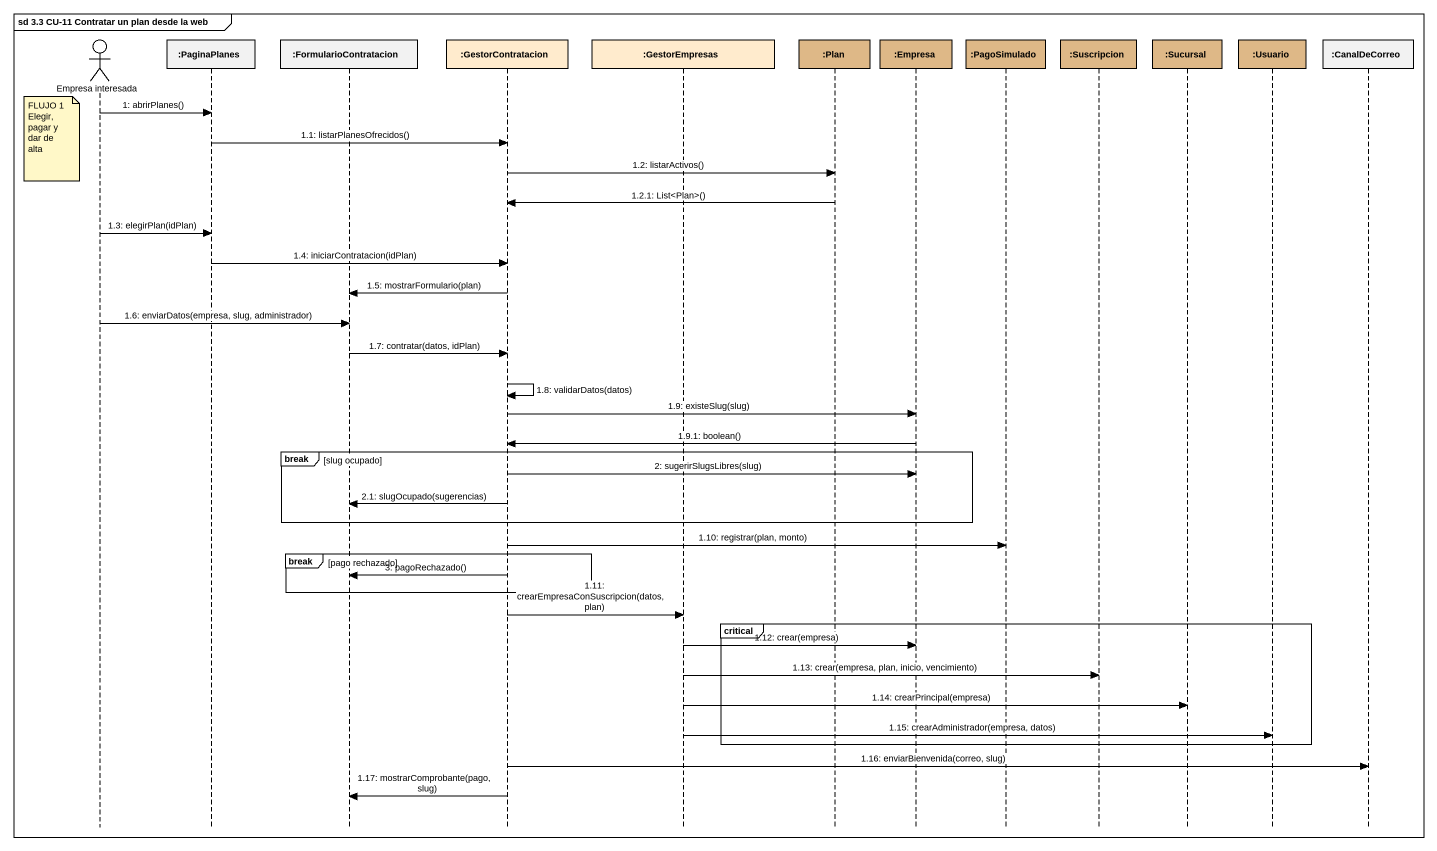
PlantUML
@startuml
mainframe sd 3.3 CU-11 Contratar un plan desde la web
hide footbox
actor "Empresa interesada" as Empresa_interesada
participant ":PaginaPlanes" as PaginaPlanes
participant ":FormularioContratacion" as FormularioContratacion
participant ":GestorContratacion" as GestorContratacion #FFEBCD
participant ":GestorEmpresas" as GestorEmpresas #FFEBCD
participant ":Plan" as Plan #DEB887
participant ":Empresa" as Empresa #DEB887
participant ":PagoSimulado" as PagoSimulado #DEB887
participant ":Suscripcion" as Suscripcion #DEB887
participant ":Sucursal" as Sucursal #DEB887
participant ":Usuario" as Usuario #DEB887
participant ":CanalDeCorreo" as CanalDeCorreo

Empresa_interesada -> PaginaPlanes : 1: abrirPlanes()
note left of Empresa_interesada
  FLUJO 1
  Elegir, pagar y dar de alta
end note
PaginaPlanes -> GestorContratacion : 1.1: listarPlanesOfrecidos()
GestorContratacion -> Plan : 1.2: listarActivos()
Plan -> GestorContratacion : 1.2.1: List<Plan>()
Empresa_interesada -> PaginaPlanes : 1.3: elegirPlan(idPlan)
PaginaPlanes -> GestorContratacion : 1.4: iniciarContratacion(idPlan)
GestorContratacion -> FormularioContratacion : 1.5: mostrarFormulario(plan)
Empresa_interesada -> FormularioContratacion : 1.6: enviarDatos(empresa, slug, administrador)
FormularioContratacion -> GestorContratacion : 1.7: contratar(datos, idPlan)
GestorContratacion -> GestorContratacion : 1.8: validarDatos(datos)
GestorContratacion -> Empresa : 1.9: existeSlug(slug)
Empresa -> GestorContratacion : 1.9.1: boolean()
break slug ocupado
  GestorContratacion -> Empresa : 2: sugerirSlugsLibres(slug)
  GestorContratacion -> FormularioContratacion : 2.1: slugOcupado(sugerencias)
end
GestorContratacion -> PagoSimulado : 1.10: registrar(plan, monto)
break pago rechazado
  GestorContratacion -> FormularioContratacion : 3: pagoRechazado()
end
GestorContratacion -> GestorEmpresas : 1.11: crearEmpresaConSuscripcion(datos, plan)
critical
  GestorEmpresas -> Empresa : 1.12: crear(empresa)
  GestorEmpresas -> Suscripcion : 1.13: crear(empresa, plan, inicio, vencimiento)
  GestorEmpresas -> Sucursal : 1.14: crearPrincipal(empresa)
  GestorEmpresas -> Usuario : 1.15: crearAdministrador(empresa, datos)
end
GestorContratacion -> CanalDeCorreo : 1.16: enviarBienvenida(correo, slug)
GestorContratacion -> FormularioContratacion : 1.17: mostrarComprobante(pago, slug)
@enduml
